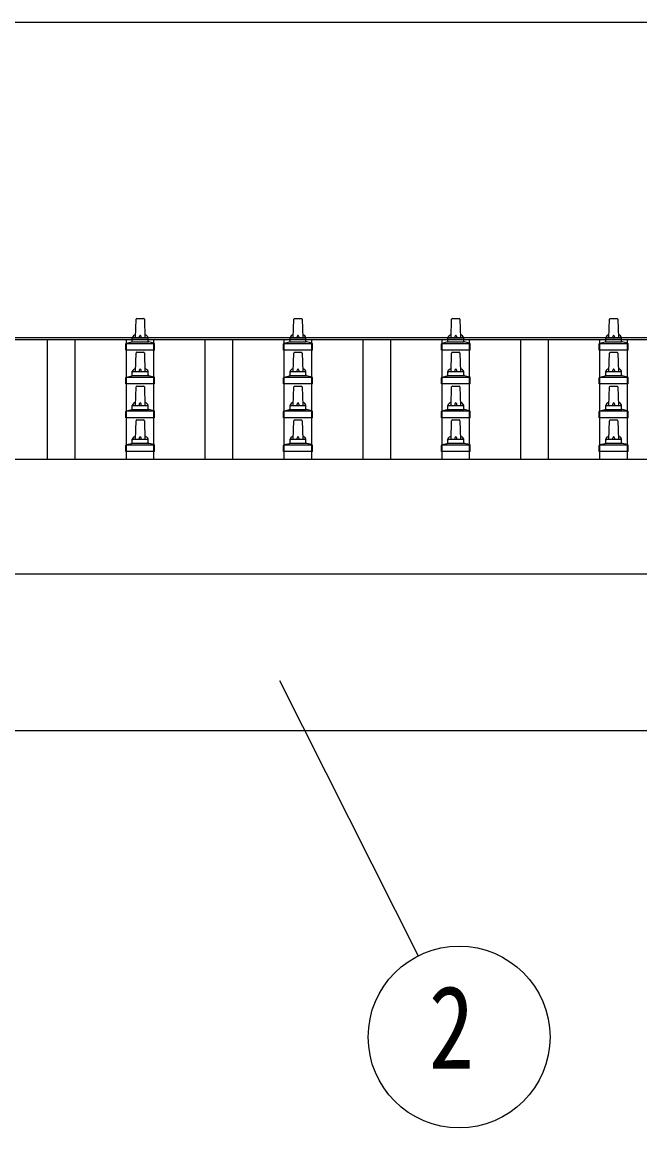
# Model space of a CAD drawing. Units: millimetres, scale not verified. Extents: x -16820 to 16820, y -11880 to 11880.
# Drawn here: x -13733 to -12950, y -3614 to -2212 of the extents above; entities that cross this region are included whole.
import ezdxf
from ezdxf.enums import TextEntityAlignment as Align

# ---------------------------------------------------------------- set-up
doc = ezdxf.new("R2010")
doc.units = ezdxf.units.MM
doc.header["$LTSCALE"] = 50
for name, color, linetype in [('0-5_YKK_13', 4, 'Continuous'), ('0-6_YKK_A1', 4, 'Continuous'), ('0-7_YKK_D', 6, 'Continuous')]:
    doc.layers.add(name, color=color, linetype=linetype)
doc.styles.add('ＭＳ ゴシック', font='')
doc.styles.get('ＭＳ ゴシック').set_extended_font_data('MS Gothic')

msp = doc.modelspace()

# ---------------------------------------------------------------- linework, layer by layer
at = {"layer": '0-5_YKK_13'}
for p, q in [((-13589.23, -2612.01), (-13588.5, -2588.48)), ((-13587.5, -2587.51), (-13578.95, -2587.51)), ((-13577.95, -2588.48), (-13577.23, -2612.01)), ((-13389.23, -2612.01), (-13388.5, -2588.48)), ((-13387.5, -2587.51), (-13378.95, -2587.51)), ((-13377.95, -2588.48), (-13377.23, -2612.01)), ((-13189.23, -2612.01), (-13188.5, -2588.48)), ((-13187.5, -2587.51), (-13178.95, -2587.51)), ((-13177.95, -2588.48), (-13177.23, -2612.01)), ((-12989.23, -2612.01), (-12988.5, -2588.48)), ((-12987.5, -2587.51), (-12978.95, -2587.51)), ((-12977.95, -2588.48), (-12977.23, -2612.01)), ((-13601.48, -2627.51), (-13601.48, -2619.79)), ((-13601.1, -2619.01), (-13565.36, -2619.01)), ((-13600.71, -2618.82), (-13593.99, -2617.19)), ((-13593.61, -2617.01), (-13572.85, -2617.01)), ((-13593.23, -2616.22), (-13593.23, -2612.01)), ((-13592.23, -2612.01), (-13574.23, -2612.01)), ((-13573.23, -2616.22), (-13573.23, -2612.01)), ((-13565.74, -2618.82), (-13572.46, -2617.19)), ((-13564.98, -2627.51), (-13564.98, -2619.79)), ((-13401.48, -2627.51), (-13401.48, -2619.79)), ((-13401.1, -2619.01), (-13365.36, -2619.01)), ((-13400.71, -2618.82), (-13393.99, -2617.19)), ((-13393.61, -2617.01), (-13372.85, -2617.01)), ((-13393.23, -2616.22), (-13393.23, -2612.01)), ((-13392.23, -2612.01), (-13374.23, -2612.01)), ((-13373.23, -2616.22), (-13373.23, -2612.01)), ((-13365.74, -2618.82), (-13372.46, -2617.19)), ((-13364.98, -2627.51), (-13364.98, -2619.79)), ((-13201.48, -2627.51), (-13201.48, -2619.79)), ((-13201.1, -2619.01), (-13165.36, -2619.01)), ((-13200.71, -2618.82), (-13193.99, -2617.19)), ((-13193.61, -2617.01), (-13172.85, -2617.01)), ((-13193.23, -2616.22), (-13193.23, -2612.01)), ((-13192.23, -2612.01), (-13174.23, -2612.01)), ((-13173.23, -2616.22), (-13173.23, -2612.01)), ((-13165.74, -2618.82), (-13172.46, -2617.19)), ((-13164.98, -2627.51), (-13164.98, -2619.79)), ((-13001.48, -2627.51), (-13001.48, -2619.79)), ((-13001.1, -2619.01), (-12965.36, -2619.01)), ((-13000.71, -2618.82), (-12993.99, -2617.19)), ((-12993.61, -2617.01), (-12972.85, -2617.01)), ((-12993.23, -2616.22), (-12993.23, -2612.01)), ((-12992.23, -2612.01), (-12974.23, -2612.01)), ((-12973.23, -2616.22), (-12973.23, -2612.01)), ((-12965.74, -2618.82), (-12972.46, -2617.19)), ((-12964.98, -2627.51), (-12964.98, -2619.79)), ((-13564.98, -2627.51), (-13601.48, -2627.51)), ((-13589.23, -2654.86), (-13588.5, -2631.34)), ((-13587.5, -2630.36), (-13578.95, -2630.36)), ((-13577.95, -2631.34), (-13577.23, -2654.86)), ((-13364.98, -2627.51), (-13401.48, -2627.51)), ((-13389.23, -2654.86), (-13388.5, -2631.34)), ((-13387.5, -2630.36), (-13378.95, -2630.36)), ((-13377.95, -2631.34), (-13377.23, -2654.86)), ((-13164.98, -2627.51), (-13201.48, -2627.51)), ((-13189.23, -2654.86), (-13188.5, -2631.34)), ((-13187.5, -2630.36), (-13178.95, -2630.36)), ((-13177.95, -2631.34), (-13177.23, -2654.86)), ((-12964.98, -2627.51), (-13001.48, -2627.51)), ((-12989.23, -2654.86), (-12988.5, -2631.34)), ((-12987.5, -2630.36), (-12978.95, -2630.36)), ((-12977.95, -2631.34), (-12977.23, -2654.86)), ((-13601.48, -2670.36), (-13601.48, -2662.65)), ((-13601.1, -2661.86), (-13565.36, -2661.86)), ((-13600.71, -2661.68), (-13593.99, -2660.05)), ((-13593.61, -2659.86), (-13572.85, -2659.86)), ((-13593.23, -2659.08), (-13593.23, -2654.86)), ((-13592.23, -2654.86), (-13574.23, -2654.86)), ((-13573.23, -2659.08), (-13573.23, -2654.86)), ((-13565.74, -2661.68), (-13572.46, -2660.05)), ((-13564.98, -2670.36), (-13564.98, -2662.65)), ((-13401.48, -2670.36), (-13401.48, -2662.65)), ((-13401.1, -2661.86), (-13365.36, -2661.86)), ((-13400.71, -2661.68), (-13393.99, -2660.05)), ((-13393.61, -2659.86), (-13372.85, -2659.86)), ((-13393.23, -2659.08), (-13393.23, -2654.86)), ((-13392.23, -2654.86), (-13374.23, -2654.86)), ((-13373.23, -2659.08), (-13373.23, -2654.86)), ((-13365.74, -2661.68), (-13372.46, -2660.05)), ((-13364.98, -2670.36), (-13364.98, -2662.65)), ((-13201.48, -2670.36), (-13201.48, -2662.65)), ((-13201.1, -2661.86), (-13165.36, -2661.86)), ((-13200.71, -2661.68), (-13193.99, -2660.05)), ((-13193.61, -2659.86), (-13172.85, -2659.86)), ((-13193.23, -2659.08), (-13193.23, -2654.86)), ((-13192.23, -2654.86), (-13174.23, -2654.86)), ((-13173.23, -2659.08), (-13173.23, -2654.86)), ((-13165.74, -2661.68), (-13172.46, -2660.05)), ((-13164.98, -2670.36), (-13164.98, -2662.65)), ((-13001.48, -2670.36), (-13001.48, -2662.65)), ((-13001.1, -2661.86), (-12965.36, -2661.86)), ((-13000.71, -2661.68), (-12993.99, -2660.05)), ((-12993.61, -2659.86), (-12972.85, -2659.86)), ((-12993.23, -2659.08), (-12993.23, -2654.86)), ((-12992.23, -2654.86), (-12974.23, -2654.86)), ((-12973.23, -2659.08), (-12973.23, -2654.86)), ((-12965.74, -2661.68), (-12972.46, -2660.05)), ((-12964.98, -2670.36), (-12964.98, -2662.65)), ((-13564.98, -2670.36), (-13601.48, -2670.36)), ((-13589.23, -2697.72), (-13588.5, -2674.2)), ((-13587.5, -2673.22), (-13578.95, -2673.22)), ((-13577.95, -2674.2), (-13577.23, -2697.72)), ((-13364.98, -2670.36), (-13401.48, -2670.36)), ((-13389.23, -2697.72), (-13388.5, -2674.2)), ((-13387.5, -2673.22), (-13378.95, -2673.22)), ((-13377.95, -2674.2), (-13377.23, -2697.72)), ((-13164.98, -2670.36), (-13201.48, -2670.36)), ((-13189.23, -2697.72), (-13188.5, -2674.2)), ((-13187.5, -2673.22), (-13178.95, -2673.22)), ((-13177.95, -2674.2), (-13177.23, -2697.72)), ((-12964.98, -2670.36), (-13001.48, -2670.36)), ((-12989.23, -2697.72), (-12988.5, -2674.2)), ((-12987.5, -2673.22), (-12978.95, -2673.22)), ((-12977.95, -2674.2), (-12977.23, -2697.72)), ((-13601.48, -2713.22), (-13601.48, -2705.51)), ((-13601.1, -2704.72), (-13565.36, -2704.72)), ((-13600.71, -2704.53), (-13593.99, -2702.9)), ((-13593.61, -2702.72), (-13572.85, -2702.72)), ((-13593.23, -2701.93), (-13593.23, -2697.72)), ((-13592.23, -2697.72), (-13574.23, -2697.72)), ((-13573.23, -2701.93), (-13573.23, -2697.72)), ((-13565.74, -2704.53), (-13572.46, -2702.9)), ((-13564.98, -2713.22), (-13564.98, -2705.51)), ((-13401.48, -2713.22), (-13401.48, -2705.51)), ((-13401.1, -2704.72), (-13365.36, -2704.72)), ((-13400.71, -2704.53), (-13393.99, -2702.9)), ((-13393.61, -2702.72), (-13372.85, -2702.72)), ((-13393.23, -2701.93), (-13393.23, -2697.72)), ((-13392.23, -2697.72), (-13374.23, -2697.72)), ((-13373.23, -2701.93), (-13373.23, -2697.72)), ((-13365.74, -2704.53), (-13372.46, -2702.9)), ((-13364.98, -2713.22), (-13364.98, -2705.51)), ((-13201.48, -2713.22), (-13201.48, -2705.51)), ((-13201.1, -2704.72), (-13165.36, -2704.72)), ((-13200.71, -2704.53), (-13193.99, -2702.9)), ((-13193.61, -2702.72), (-13172.85, -2702.72)), ((-13193.23, -2701.93), (-13193.23, -2697.72)), ((-13192.23, -2697.72), (-13174.23, -2697.72)), ((-13173.23, -2701.93), (-13173.23, -2697.72)), ((-13165.74, -2704.53), (-13172.46, -2702.9)), ((-13164.98, -2713.22), (-13164.98, -2705.51)), ((-13001.48, -2713.22), (-13001.48, -2705.51)), ((-13001.1, -2704.72), (-12965.36, -2704.72)), ((-13000.71, -2704.53), (-12993.99, -2702.9)), ((-12993.61, -2702.72), (-12972.85, -2702.72)), ((-12993.23, -2701.93), (-12993.23, -2697.72)), ((-12992.23, -2697.72), (-12974.23, -2697.72)), ((-12973.23, -2701.93), (-12973.23, -2697.72)), ((-12965.74, -2704.53), (-12972.46, -2702.9)), ((-12964.98, -2713.22), (-12964.98, -2705.51)), ((-13564.98, -2713.22), (-13601.48, -2713.22)), ((-13589.23, -2740.58), (-13588.5, -2717.05)), ((-13587.5, -2716.08), (-13578.95, -2716.08)), ((-13577.95, -2717.05), (-13577.23, -2740.58)), ((-13364.98, -2713.22), (-13401.48, -2713.22)), ((-13389.23, -2740.58), (-13388.5, -2717.05)), ((-13387.5, -2716.08), (-13378.95, -2716.08)), ((-13377.95, -2717.05), (-13377.23, -2740.58)), ((-13164.98, -2713.22), (-13201.48, -2713.22)), ((-13189.23, -2740.58), (-13188.5, -2717.05)), ((-13187.5, -2716.08), (-13178.95, -2716.08)), ((-13177.95, -2717.05), (-13177.23, -2740.58)), ((-12964.98, -2713.22), (-13001.48, -2713.22)), ((-12989.23, -2740.58), (-12988.5, -2717.05)), ((-12987.5, -2716.08), (-12978.95, -2716.08)), ((-12977.95, -2717.05), (-12977.23, -2740.58)), ((-13601.1, -2747.58), (-13565.36, -2747.58)), ((-13600.71, -2747.39), (-13593.99, -2745.76)), ((-13593.61, -2745.58), (-13572.85, -2745.58)), ((-13593.23, -2744.79), (-13593.23, -2740.58)), ((-13592.23, -2740.58), (-13574.23, -2740.58)), ((-13573.23, -2744.79), (-13573.23, -2740.58)), ((-13565.74, -2747.39), (-13572.46, -2745.76)), ((-13401.1, -2747.58), (-13365.36, -2747.58)), ((-13400.71, -2747.39), (-13393.99, -2745.76)), ((-13393.61, -2745.58), (-13372.85, -2745.58)), ((-13393.23, -2744.79), (-13393.23, -2740.58)), ((-13392.23, -2740.58), (-13374.23, -2740.58)), ((-13373.23, -2744.79), (-13373.23, -2740.58)), ((-13365.74, -2747.39), (-13372.46, -2745.76)), ((-13201.1, -2747.58), (-13165.36, -2747.58)), ((-13200.71, -2747.39), (-13193.99, -2745.76)), ((-13193.61, -2745.58), (-13172.85, -2745.58)), ((-13193.23, -2744.79), (-13193.23, -2740.58)), ((-13192.23, -2740.58), (-13174.23, -2740.58)), ((-13173.23, -2744.79), (-13173.23, -2740.58)), ((-13165.74, -2747.39), (-13172.46, -2745.76)), ((-13001.1, -2747.58), (-12965.36, -2747.58)), ((-13000.71, -2747.39), (-12993.99, -2745.76)), ((-12993.61, -2745.58), (-12972.85, -2745.58)), ((-12993.23, -2744.79), (-12993.23, -2740.58)), ((-12992.23, -2740.58), (-12974.23, -2740.58)), ((-12973.23, -2744.79), (-12973.23, -2740.58)), ((-12965.74, -2747.39), (-12972.46, -2745.76)), ((-13601.48, -2756.08), (-13601.48, -2748.36)), ((-13564.98, -2756.08), (-13601.48, -2756.08)), ((-13564.98, -2756.08), (-13564.98, -2748.36)), ((-13401.48, -2756.08), (-13401.48, -2748.36)), ((-13364.98, -2756.08), (-13401.48, -2756.08)), ((-13364.98, -2756.08), (-13364.98, -2748.36)), ((-13201.48, -2756.08), (-13201.48, -2748.36)), ((-13164.98, -2756.08), (-13201.48, -2756.08)), ((-13164.98, -2756.08), (-13164.98, -2748.36)), ((-13001.48, -2756.08), (-13001.48, -2748.36)), ((-12964.98, -2756.08), (-13001.48, -2756.08)), ((-12964.98, -2756.08), (-12964.98, -2748.36))]:
    msp.add_line(p, q, dxfattribs=at)
for centre, radius, start, end in [((-13587.5, -2588.51), 1, 90, 178.60509), ((-13578.95, -2588.51), 1, 1.39491, 90), ((-13387.5, -2588.51), 1, 90, 178.60509), ((-13378.95, -2588.51), 1, 1.39491, 90), ((-13187.5, -2588.51), 1, 90, 178.60509), ((-13178.95, -2588.51), 1, 1.39491, 90), ((-12987.5, -2588.51), 1, 90, 178.60509), ((-12978.95, -2588.51), 1, 1.39491, 90), ((-13600.48, -2619.79), 1, 103.62699, 180), ((-13594.23, -2616.22), 1, 283.62699, 0), ((-13589.14, -2612.64), 4.13, 90, 171.17633), ((-13592.23, -2613.01), 1, 90, 180), ((-13579.9, -2612.01), 4.83, 133.60282, 180), ((-13586.56, -2612.01), 4.83, 0, 46.39718), ((-13577.31, -2612.64), 4.13, 8.82367, 90), ((-13574.23, -2613.01), 1, 0, 90), ((-13572.23, -2616.22), 1, 180, 256.37301), ((-13565.98, -2619.79), 1, 0, 76.37301), ((-13400.48, -2619.79), 1, 103.62699, 180), ((-13394.23, -2616.22), 1, 283.62699, 0), ((-13389.14, -2612.64), 4.13, 90, 171.17633), ((-13392.23, -2613.01), 1, 90, 180), ((-13379.9, -2612.01), 4.83, 133.60282, 180), ((-13386.56, -2612.01), 4.83, 0, 46.39718), ((-13377.31, -2612.64), 4.13, 8.82367, 90), ((-13374.23, -2613.01), 1, 0, 90), ((-13372.23, -2616.22), 1, 180, 256.37301), ((-13365.98, -2619.79), 1, 0, 76.37301), ((-13200.48, -2619.79), 1, 103.62699, 180), ((-13194.23, -2616.22), 1, 283.62699, 0), ((-13189.14, -2612.64), 4.13, 90, 171.17633), ((-13192.23, -2613.01), 1, 90, 180), ((-13179.9, -2612.01), 4.83, 133.60282, 180), ((-13186.56, -2612.01), 4.83, 0, 46.39718), ((-13177.31, -2612.64), 4.13, 8.82367, 90), ((-13174.23, -2613.01), 1, 0, 90), ((-13172.23, -2616.22), 1, 180, 256.37301), ((-13165.98, -2619.79), 1, 0, 76.37301), ((-13000.48, -2619.79), 1, 103.62699, 180), ((-12994.23, -2616.22), 1, 283.62699, 0), ((-12989.14, -2612.64), 4.13, 90, 171.17633), ((-12992.23, -2613.01), 1, 90, 180), ((-12979.9, -2612.01), 4.83, 133.60282, 180), ((-12986.56, -2612.01), 4.83, 0, 46.39718), ((-12977.31, -2612.64), 4.13, 8.82367, 90), ((-12974.23, -2613.01), 1, 0, 90), ((-12972.23, -2616.22), 1, 180, 256.37301), ((-12965.98, -2619.79), 1, 0, 76.37301), ((-13587.5, -2631.36), 1, 90, 178.60509), ((-13578.95, -2631.36), 1, 1.39491, 90), ((-13387.5, -2631.36), 1, 90, 178.60509), ((-13378.95, -2631.36), 1, 1.39491, 90), ((-13187.5, -2631.36), 1, 90, 178.60509), ((-13178.95, -2631.36), 1, 1.39491, 90), ((-12987.5, -2631.36), 1, 90, 178.60509), ((-12978.95, -2631.36), 1, 1.39491, 90), ((-13600.48, -2662.65), 1, 103.62699, 180), ((-13594.23, -2659.08), 1, 283.62699, 0), ((-13589.14, -2655.5), 4.13, 90, 171.17633), ((-13592.23, -2655.86), 1, 90, 180), ((-13579.9, -2654.86), 4.83, 133.60282, 180), ((-13586.56, -2654.86), 4.83, 0, 46.39718), ((-13577.31, -2655.5), 4.13, 8.82367, 90), ((-13574.23, -2655.86), 1, 0, 90), ((-13572.23, -2659.08), 1, 180, 256.37301), ((-13565.98, -2662.65), 1, 0, 76.37301), ((-13400.48, -2662.65), 1, 103.62699, 180), ((-13394.23, -2659.08), 1, 283.62699, 0), ((-13389.14, -2655.5), 4.13, 90, 171.17633), ((-13392.23, -2655.86), 1, 90, 180), ((-13379.9, -2654.86), 4.83, 133.60282, 180), ((-13386.56, -2654.86), 4.83, 0, 46.39718), ((-13377.31, -2655.5), 4.13, 8.82367, 90), ((-13374.23, -2655.86), 1, 0, 90), ((-13372.23, -2659.08), 1, 180, 256.37301), ((-13365.98, -2662.65), 1, 0, 76.37301), ((-13200.48, -2662.65), 1, 103.62699, 180), ((-13194.23, -2659.08), 1, 283.62699, 0), ((-13189.14, -2655.5), 4.13, 90, 171.17633), ((-13192.23, -2655.86), 1, 90, 180), ((-13179.9, -2654.86), 4.83, 133.60282, 180), ((-13186.56, -2654.86), 4.83, 0, 46.39718), ((-13177.31, -2655.5), 4.13, 8.82367, 90), ((-13174.23, -2655.86), 1, 0, 90), ((-13172.23, -2659.08), 1, 180, 256.37301), ((-13165.98, -2662.65), 1, 0, 76.37301), ((-13000.48, -2662.65), 1, 103.62699, 180), ((-12994.23, -2659.08), 1, 283.62699, 0), ((-12989.14, -2655.5), 4.13, 90, 171.17633), ((-12992.23, -2655.86), 1, 90, 180), ((-12979.9, -2654.86), 4.83, 133.60282, 180), ((-12986.56, -2654.86), 4.83, 0, 46.39718), ((-12977.31, -2655.5), 4.13, 8.82367, 90), ((-12974.23, -2655.86), 1, 0, 90), ((-12972.23, -2659.08), 1, 180, 256.37301), ((-12965.98, -2662.65), 1, 0, 76.37301), ((-13587.5, -2674.22), 1, 90, 178.60509), ((-13578.95, -2674.22), 1, 1.39491, 90), ((-13387.5, -2674.22), 1, 90, 178.60509), ((-13378.95, -2674.22), 1, 1.39491, 90), ((-13187.5, -2674.22), 1, 90, 178.60509), ((-13178.95, -2674.22), 1, 1.39491, 90), ((-12987.5, -2674.22), 1, 90, 178.60509), ((-12978.95, -2674.22), 1, 1.39491, 90), ((-13600.48, -2705.51), 1, 103.62699, 180), ((-13594.23, -2701.93), 1, 283.62699, 0), ((-13589.14, -2698.35), 4.13, 90, 171.17633), ((-13592.23, -2698.72), 1, 90, 180), ((-13579.9, -2697.72), 4.83, 133.60282, 180), ((-13586.56, -2697.72), 4.83, 0, 46.39718), ((-13577.31, -2698.35), 4.13, 8.82367, 90), ((-13574.23, -2698.72), 1, 0, 90), ((-13572.23, -2701.93), 1, 180, 256.37301), ((-13565.98, -2705.51), 1, 0, 76.37301), ((-13400.48, -2705.51), 1, 103.62699, 180), ((-13394.23, -2701.93), 1, 283.62699, 0), ((-13389.14, -2698.35), 4.13, 90, 171.17633), ((-13392.23, -2698.72), 1, 90, 180), ((-13379.9, -2697.72), 4.83, 133.60282, 180), ((-13386.56, -2697.72), 4.83, 0, 46.39718), ((-13377.31, -2698.35), 4.13, 8.82367, 90), ((-13374.23, -2698.72), 1, 0, 90), ((-13372.23, -2701.93), 1, 180, 256.37301), ((-13365.98, -2705.51), 1, 0, 76.37301), ((-13200.48, -2705.51), 1, 103.62699, 180), ((-13194.23, -2701.93), 1, 283.62699, 0), ((-13189.14, -2698.35), 4.13, 90, 171.17633), ((-13192.23, -2698.72), 1, 90, 180), ((-13179.9, -2697.72), 4.83, 133.60282, 180), ((-13186.56, -2697.72), 4.83, 0, 46.39718), ((-13177.31, -2698.35), 4.13, 8.82367, 90), ((-13174.23, -2698.72), 1, 0, 90), ((-13172.23, -2701.93), 1, 180, 256.37301), ((-13165.98, -2705.51), 1, 0, 76.37301), ((-13000.48, -2705.51), 1, 103.62699, 180), ((-12994.23, -2701.93), 1, 283.62699, 0), ((-12989.14, -2698.35), 4.13, 90, 171.17633), ((-12992.23, -2698.72), 1, 90, 180), ((-12979.9, -2697.72), 4.83, 133.60282, 180), ((-12986.56, -2697.72), 4.83, 0, 46.39718), ((-12977.31, -2698.35), 4.13, 8.82367, 90), ((-12974.23, -2698.72), 1, 0, 90), ((-12972.23, -2701.93), 1, 180, 256.37301), ((-12965.98, -2705.51), 1, 0, 76.37301), ((-13587.5, -2717.08), 1, 90, 178.60509), ((-13578.95, -2717.08), 1, 1.39491, 90), ((-13387.5, -2717.08), 1, 90, 178.60509), ((-13378.95, -2717.08), 1, 1.39491, 90), ((-13187.5, -2717.08), 1, 90, 178.60509), ((-13178.95, -2717.08), 1, 1.39491, 90), ((-12987.5, -2717.08), 1, 90, 178.60509), ((-12978.95, -2717.08), 1, 1.39491, 90), ((-13600.48, -2748.36), 1, 103.62699, 180), ((-13594.23, -2744.79), 1, 283.62699, 0), ((-13589.14, -2741.21), 4.13, 90, 171.17633), ((-13592.23, -2741.58), 1, 90, 180), ((-13579.9, -2740.58), 4.83, 133.60282, 180), ((-13586.56, -2740.58), 4.83, 0, 46.39718), ((-13577.31, -2741.21), 4.13, 8.82367, 90), ((-13574.23, -2741.58), 1, 0, 90), ((-13572.23, -2744.79), 1, 180, 256.37301), ((-13565.98, -2748.36), 1, 0, 76.37301), ((-13400.48, -2748.36), 1, 103.62699, 180), ((-13394.23, -2744.79), 1, 283.62699, 0), ((-13389.14, -2741.21), 4.13, 90, 171.17633), ((-13392.23, -2741.58), 1, 90, 180), ((-13379.9, -2740.58), 4.83, 133.60282, 180), ((-13386.56, -2740.58), 4.83, 0, 46.39718), ((-13377.31, -2741.21), 4.13, 8.82367, 90), ((-13374.23, -2741.58), 1, 0, 90), ((-13372.23, -2744.79), 1, 180, 256.37301), ((-13365.98, -2748.36), 1, 0, 76.37301), ((-13200.48, -2748.36), 1, 103.62699, 180), ((-13194.23, -2744.79), 1, 283.62699, 0), ((-13189.14, -2741.21), 4.13, 90, 171.17633), ((-13192.23, -2741.58), 1, 90, 180), ((-13179.9, -2740.58), 4.83, 133.60282, 180), ((-13186.56, -2740.58), 4.83, 0, 46.39718), ((-13177.31, -2741.21), 4.13, 8.82367, 90), ((-13174.23, -2741.58), 1, 0, 90), ((-13172.23, -2744.79), 1, 180, 256.37301), ((-13165.98, -2748.36), 1, 0, 76.37301), ((-13000.48, -2748.36), 1, 103.62699, 180), ((-12994.23, -2744.79), 1, 283.62699, 0), ((-12989.14, -2741.21), 4.13, 90, 171.17633), ((-12992.23, -2741.58), 1, 90, 180), ((-12979.9, -2740.58), 4.83, 133.60282, 180), ((-12986.56, -2740.58), 4.83, 0, 46.39718), ((-12977.31, -2741.21), 4.13, 8.82367, 90), ((-12974.23, -2741.58), 1, 0, 90), ((-12972.23, -2744.79), 1, 180, 256.37301), ((-12965.98, -2748.36), 1, 0, 76.37301)]:
    msp.add_arc(centre, radius, start, end, dxfattribs=at)
at = {"layer": '0-6_YKK_A1'}
for p, q in [((-14806.23, -2611.73), (-9360.23, -2611.73)), ((-14806.23, -2614.24), (-9360.23, -2614.24)), ((-13700.73, -2765.73), (-13700.73, -2614.24)), ((-13665.73, -2765.73), (-13665.73, -2614.24)), ((-13600.73, -2765.73), (-13600.73, -2614.24)), ((-13565.73, -2765.73), (-13565.73, -2614.24)), ((-13500.73, -2765.73), (-13500.73, -2614.24)), ((-13465.73, -2765.73), (-13465.73, -2614.24)), ((-13400.73, -2765.73), (-13400.73, -2614.24)), ((-13365.73, -2765.73), (-13365.73, -2614.24)), ((-13300.73, -2765.73), (-13300.73, -2614.24)), ((-13265.73, -2765.73), (-13265.73, -2614.24)), ((-13200.73, -2765.73), (-13200.73, -2614.24)), ((-13165.73, -2765.73), (-13165.73, -2614.24)), ((-13100.73, -2765.73), (-13100.73, -2614.24)), ((-13065.73, -2765.73), (-13065.73, -2614.24)), ((-13000.73, -2765.73), (-13000.73, -2614.24)), ((-12965.73, -2765.73), (-12965.73, -2614.24)), ((-14801.53, -2765.81), (-9364.92, -2765.81)), ((-9364.92, -2911.47), (-14801.53, -2911.47)), ((-14689.58, -3109.84), (-9476.88, -3109.84))]:
    msp.add_line(p, q, dxfattribs=at)
at = {"layer": '0-7_YKK_D'}
for p, q in [((-14618.23, -2211.73), (-9548.23, -2211.73)), ((-13406.66, -3046.24), (-13230.84, -3395.5))]:
    msp.add_line(p, q, dxfattribs=at)
msp.add_circle((-13179.04, -3498.4), 115.2, dxfattribs=at)

# ---------------------------------------------------------------- texts
at = {"layer": '0-7_YKK_D', "style": 'ＭＳ ゴシック', "width": 0.8}
msp.add_text('2', height=105.6, dxfattribs=at).set_placement((-13217.44, -3570.4), align=Align.BOTTOM_LEFT)

doc.saveas('drawing.dxf')
